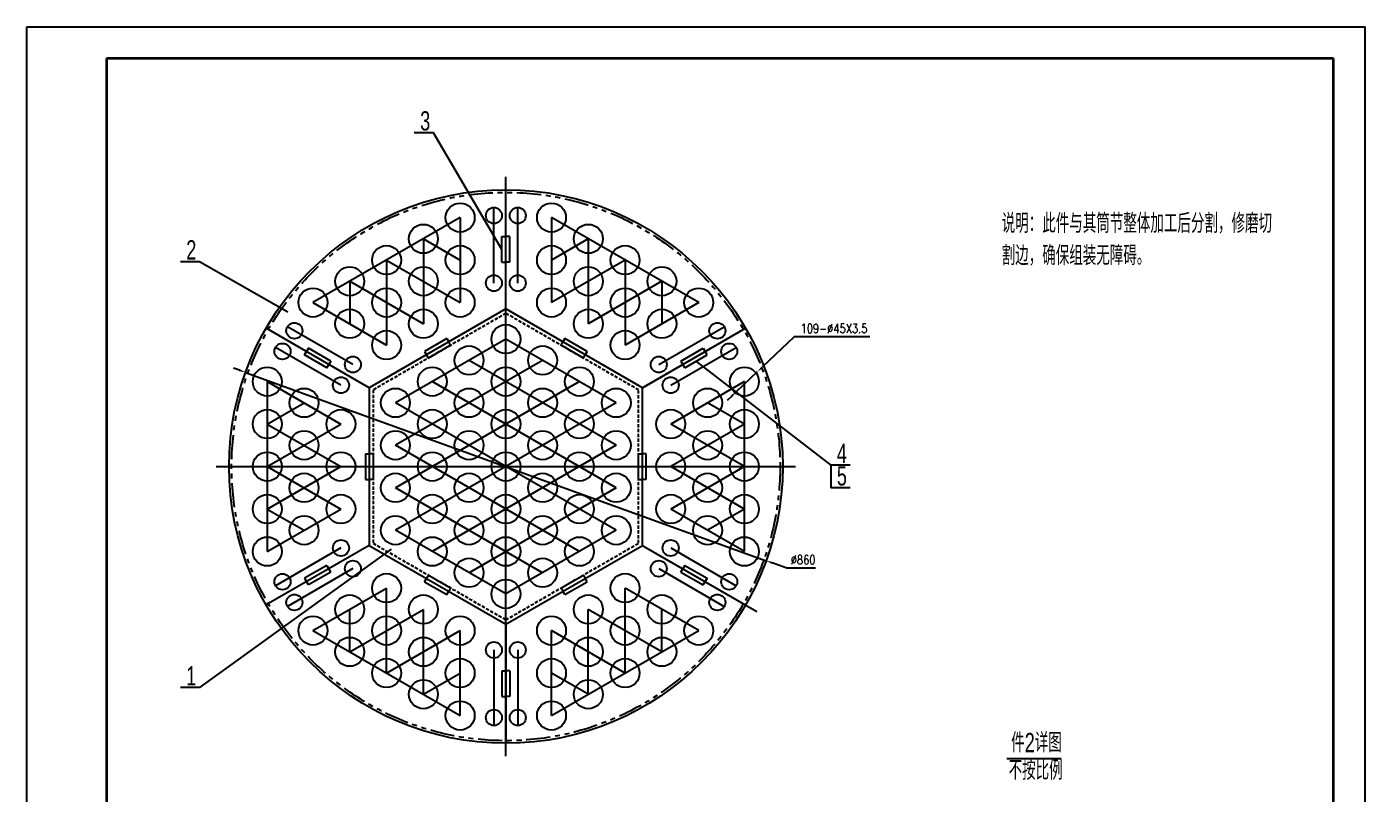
# Model space of a CAD drawing. Header units: millimetres. Extents: x 174648 to 205929, y -160248 to -145891.
# Drawn here: x 203850 to 205929, y -158475 to -157282 of the extents above; entities that cross this region are included whole.
import ezdxf

# ---------------------------------------------------------------- set-up
doc = ezdxf.new("R2010")
doc.units = ezdxf.units.MM
doc.linetypes.add('DASHED', pattern=[0.75, 0.5, -0.25])
doc.linetypes.add('PHANTOM', pattern=[2.5, 1.25, -0.25, 0.25, -0.25, 0.25, -0.25])
for name, color, linetype in [('1', 1, 'Continuous'), ('4虚线层', 6, 'DASHED'), ('9双点划线层', 6, 'PHANTOM')]:
    doc.layers.add(name, color=color, linetype=linetype)
doc.layers.add('图层1', color=4, linetype='Continuous', lineweight=35)
doc.styles.add('TH_GBDIM', font='romans.shx', dxfattribs={"width": 0.8, "bigfont": 'gbcbig.shx'})
doc.styles.add('样式 3.5', font='roms.shx', dxfattribs={"width": 0.7, "height": 3.5, "bigfont": 'hztxt.shx'})
doc.dimstyles.new('TH_GBDIM', dxfattribs={"dimtxt": 3.5, "dimasz": 2.5, "dimexe": 2, "dimexo": 0, "dimgap": 1.5, "dimtad": 1, "dimdec": 1, "dimzin": 0, "dimdsep": 46, "dimtxsty": 'TH_GBDIM', "dimcen": 2.5, "dimclrd": 130, "dimclre": 130, "dimclrt": 3, "dimadec": 0, "dimazin": 0, "dimtfac": 0.714286, "dimtdec": 1, "dimtmove": 0, "dimatfit": 3, "dimfxl": 0, "dimtzin": 0, "dimlwd": -1, "dimlwe": -1, "dimarcsym": 0})

# ---------------------------------------------------------------- blocks, each defined once
blk = doc.blocks.new('*D464')
at = {"color": 130, "linetype": 'Continuous'}
for p, q in [((205042, -157763.9), (204992.2, -157811.1)), ((205159.4, -157763.9), (205042, -157763.9)), ((204952.1, -157849), (204984.9, -157817.9)), ((204944.9, -157855.8), (204937.6, -157862.7))]:
    blk.add_line(p, q, dxfattribs=at)
at = {"color": 130}
for points in [[(204991, -157809.9), (204993.3, -157812.3), (204984.9, -157817.9)], [(204943.7, -157854.6), (204946, -157857), (204952.1, -157849)]]:
    blk.add_solid(points, dxfattribs=at)
at = {"layer": 'Defpoints', "color": 0}
for p in [(204984.9, -157817.9), (204952.1, -157849)]:
    blk.add_point(p, dxfattribs=at)
at = {"color": 3, "insert": (205103.7, -157750.9), "char_height": 14, "attachment_point": 5, "style": 'TH_GBDIM', "bg_fill": 3, "box_fill_scale": 1.1, "bg_fill_color": 256, "bg_fill_true_color": 13158600, "bg_fill_transparency": 0}
blk.add_mtext('{109-%%c45X3.5}{}{}', dxfattribs=at)
blk = doc.blocks.new('*D538')
at = {"color": 130, "linetype": 'Continuous'}
for p, q in [((204180.2, -157815.7), (204170.8, -157812.3)), ((204189.6, -157819.1), (204998.3, -158111.8)), ((205030.3, -158123.3), (205007.7, -158115.2)), ((205075.2, -158123.3), (205030.3, -158123.3))]:
    blk.add_line(p, q, dxfattribs=at)
at = {"color": 130}
for points in [[(204180.8, -157814.2), (204179.7, -157817.3), (204189.6, -157819.1)], [(205008.3, -158113.6), (205007.2, -158116.7), (204998.3, -158111.8)]]:
    blk.add_solid(points, dxfattribs=at)
at = {"layer": 'Defpoints', "color": 0}
for p in [(204189.6, -157819.1), (204998.3, -158111.8)]:
    blk.add_point(p, dxfattribs=at)
at = {"color": 3, "insert": (205055.8, -158110.3), "char_height": 14, "attachment_point": 5, "style": 'TH_GBDIM', "bg_fill": 3, "box_fill_scale": 1.1, "bg_fill_color": 256, "bg_fill_true_color": 13158600, "bg_fill_transparency": 0}
blk.add_mtext('∅860', dxfattribs=at)

msp = doc.modelspace()

# ---------------------------------------------------------------- linework, layer by layer
at = {"color": 7, "linetype": 'Continuous'}
for p, q in [((203849.8, -157282.1), (205928.8, -157282.1)), ((203849.8, -160222.4), (203849.8, -157282.1)), ((205928.8, -160222.4), (205928.8, -157282.1))]:
    msp.add_line(p, q, dxfattribs=at)
for p, q in [((204481.5, -157446.7), (204451.8, -157446.7)), ((204588, -157627.9), (204481.5, -157446.7)), ((204594, -157720.4), (204594, -157535.4)), ((204588, -157647.9), (204588, -157607.9)), ((204588, -157607.9), (204594, -157607.9)), ((204600, -157607.9), (204594, -157607.9)), ((204600, -157647.9), (204600, -157607.9)), ((204118.2, -157647.1), (204088.5, -157647.1)), ((204255.4, -157725.3), (204118.2, -157647.1)), ((204588, -157647.9), (204594, -157647.9)), ((204600, -157647.9), (204594, -157647.9)), ((204594, -157720.4), (204381.8, -157842.9)), ((204806.1, -157842.9), (204594, -157720.4)), ((204381.8, -157842.9), (204221.6, -157750.4)), ((204806.1, -157842.9), (204966.4, -157750.4)), ((204502.2, -157766.5), (204467.6, -157786.5)), ((204502.2, -157766.5), (204505.2, -157771.7)), ((204508.2, -157776.9), (204505.2, -157771.7)), ((204679.7, -157776.9), (204682.7, -157771.7)), ((204685.7, -157766.5), (204682.7, -157771.7)), ((204720.4, -157786.5), (204685.7, -157766.5)), ((204281.4, -157791.9), (204284.4, -157786.7)), ((204287.4, -157781.5), (204284.4, -157786.7)), ((204322, -157801.5), (204287.4, -157781.5)), ((204467.6, -157786.5), (204470.6, -157791.7)), ((204473.6, -157796.9), (204470.6, -157791.7)), ((204508.2, -157776.9), (204473.6, -157796.9)), ((204714.4, -157796.9), (204679.7, -157776.9)), ((204714.4, -157796.9), (204717.4, -157791.7)), ((204720.4, -157786.5), (204717.4, -157791.7)), ((204865.9, -157801.5), (204900.6, -157781.5)), ((204900.6, -157781.5), (204903.6, -157786.7)), ((204906.6, -157791.9), (204903.6, -157786.7)), ((204381.8, -157842.9), (204381.8, -158087.9)), ((204806.1, -158087.9), (204806.1, -157842.9)), ((205128.7, -157963.1), (205099, -157963.1)), ((205099, -157963.1), (205099, -157998.3)), ((205128.7, -157998.3), (205099, -157998.3)), ((204416.1, -158093.7), (204118.2, -158308.9)), ((204381.8, -158087.9), (204221.6, -158180.4)), ((204381.8, -158087.9), (204594, -158210.4)), ((204594, -158210.4), (204806.1, -158087.9)), ((204806.1, -158087.9), (204966.4, -158180.4)), ((204281.4, -158139), (204284.4, -158144.2)), ((204287.4, -158149.4), (204284.4, -158144.2)), ((204467.6, -158144.4), (204470.6, -158139.2)), ((204467.6, -158144.4), (204502.2, -158164.4)), ((204473.6, -158134), (204470.6, -158139.2)), ((204473.6, -158134), (204508.2, -158154)), ((204679.7, -158154), (204714.4, -158134)), ((204685.7, -158164.4), (204720.4, -158144.4)), ((204714.4, -158134), (204717.4, -158139.2)), ((204720.4, -158144.4), (204717.4, -158139.2)), ((204900.6, -158149.4), (204903.6, -158144.2)), ((204906.6, -158139), (204903.6, -158144.2)), ((204502.2, -158164.4), (204505.2, -158159.2)), ((204508.2, -158154), (204505.2, -158159.2)), ((204679.7, -158154), (204682.7, -158159.2)), ((204685.7, -158164.4), (204682.7, -158159.2)), ((204594, -158210.4), (204594, -158395.4)), ((204588, -158282.9), (204588, -158322.9)), ((204588, -158282.9), (204594, -158282.9)), ((204600, -158282.9), (204594, -158282.9)), ((204600, -158282.9), (204600, -158322.9)), ((204118.2, -158308.9), (204088.5, -158308.9)), ((204588, -158322.9), (204594, -158322.9)), ((204600, -158322.9), (204594, -158322.9)), ((205372.3, -158418.9), (205456.5, -158418.9))]:
    msp.add_line(p, q)
at = {"color": 1, "ltscale": 1.5}
for p, q in [((204594, -158415.4), (204594, -157515.4)), ((204575.5, -157680.4), (204575.5, -157562.9)), ((204612.5, -157680.4), (204612.5, -157562.9)), ((204810.5, -157840.4), (204966.4, -157750.4)), ((204144, -157965.4), (205044, -157965.4)), ((204810.5, -158090.4), (204983.7, -158190.4)), ((204575.5, -158250.4), (204575.5, -158367.9)), ((204612.5, -158250.4), (204612.5, -158367.9))]:
    msp.add_line(p, q, dxfattribs=at)
for centre, radius in [((204594, -157965.4), 430), ((204575.5, -157575.4), 12.5), ((204612.5, -157575.4), 12.5), ((204575.5, -157680.4), 12.5), ((204612.5, -157680.4), 12.5), ((204265.5, -157754.4), 12.5), ((204247, -157786.5), 12.5), ((204265.5, -158176.5), 12.5), ((204922.5, -158176.5), 12.5), ((204575.5, -158250.4), 12.5), ((204612.5, -158250.4), 12.5), ((204575.5, -158355.4), 12.5), ((204612.5, -158355.4), 12.5)]:
    msp.add_circle(centre, radius)
at = {"layer": '1'}
for p, q in [((204523, -157578.6), (204294.4, -157710.6)), ((204523, -157578.6), (204523, -157710.6)), ((204664.9, -157578.6), (204664.9, -157710.6)), ((204893.6, -157710.6), (204664.9, -157578.6)), ((204465.9, -157611.6), (204465.9, -157743.6)), ((204465.9, -157611.6), (204523, -157644.6)), ((204722.1, -157611.6), (204664.9, -157644.6)), ((204722.1, -157611.6), (204722.1, -157743.6)), ((204408.7, -157644.6), (204408.7, -157776.6)), ((204408.7, -157644.6), (204523, -157710.6)), ((204779.2, -157644.6), (204664.9, -157710.6)), ((204779.2, -157644.6), (204779.2, -157776.6)), ((204351.5, -157677.6), (204465.9, -157743.6)), ((204351.5, -157677.6), (204351.5, -157743.6)), ((204836.4, -157677.6), (204722.1, -157743.6)), ((204836.4, -157677.6), (204836.4, -157743.6)), ((204294.4, -157710.6), (204408.7, -157776.6)), ((204893.6, -157710.6), (204779.2, -157776.6)), ((204294.4, -158220.3), (204408.7, -158154.3)), ((204408.7, -158286.3), (204408.7, -158154.3)), ((204893.6, -158220.3), (204779.2, -158154.3)), ((204779.2, -158286.3), (204779.2, -158154.3)), ((204351.5, -158253.3), (204465.9, -158187.3)), ((204351.5, -158253.3), (204351.5, -158187.3)), ((204465.9, -158319.3), (204465.9, -158187.3)), ((204722.1, -158319.3), (204722.1, -158187.3)), ((204836.4, -158253.3), (204722.1, -158187.3)), ((204836.4, -158253.3), (204836.4, -158187.3)), ((204294.4, -158220.3), (204523, -158352.3)), ((204408.7, -158286.3), (204523, -158220.3)), ((204523, -158352.3), (204523, -158220.3)), ((204664.9, -158352.3), (204664.9, -158220.3)), ((204779.2, -158286.3), (204664.9, -158220.3)), ((204664.9, -158352.3), (204893.6, -158220.3)), ((204465.9, -158319.3), (204523, -158286.3)), ((204722.1, -158319.3), (204664.9, -158286.3))]:
    msp.add_line(p, q, dxfattribs=at)
for centre in [(204523, -157578.6), (204664.9, -157578.6), (204465.9, -157611.6), (204722.1, -157611.6), (204408.7, -157644.6), (204523, -157644.6), (204664.9, -157644.6), (204779.2, -157644.6), (204351.5, -157677.6), (204465.9, -157677.6), (204722.1, -157677.6), (204836.4, -157677.6), (204294.4, -157710.6), (204408.7, -157710.6), (204523, -157710.6), (204664.9, -157710.6), (204779.2, -157710.6), (204893.6, -157710.6), (204351.5, -157743.6), (204465.9, -157743.6), (204722.1, -157743.6), (204836.4, -157743.6), (204408.7, -157776.6), (204594, -157767.4), (204779.2, -157776.6), (204594, -158163.4), (204351.5, -158187.3), (204465.9, -158187.3), (204722.1, -158187.3), (204836.4, -158187.3), (204294.4, -158220.3), (204408.7, -158220.3), (204523, -158220.3), (204664.9, -158220.3), (204779.2, -158220.3), (204893.6, -158220.3), (204351.5, -158253.3), (204465.9, -158253.3), (204722.1, -158253.3), (204836.4, -158253.3), (204408.7, -158286.3), (204523, -158286.3), (204664.9, -158286.3), (204779.2, -158286.3), (204465.9, -158319.3), (204722.1, -158319.3), (204523, -158352.3), (204664.9, -158352.3)]:
    msp.add_circle(centre, 22.5, dxfattribs=at)
at = {"layer": '9双点划线层', "ltscale": 30}
msp.add_circle((204594, -157965.4), 426, dxfattribs=at)
at = {"layer": '图层1'}
for p, q in [((205879.3, -157331.6), (203973.6, -157331.6)), ((203973.6, -157331.6), (203973.6, -160172.9)), ((205879.3, -160172.9), (205879.3, -157331.6)), ((205879.3, -160172.9), (205879.3, -157331.6))]:
    msp.add_line(p, q, dxfattribs=at)

# ---------------------------------------------------------------- texts
at = {"char_height": 30, "attachment_point": 1, "style": '样式 3.5'}
for s, insert, width in [('3', (204460.9, -157413.3), 32.852), ('说明：此件与其筒节整体加工后分割，修磨切割边，确保组装无障碍。', (205364.1, -157572.5), 431.821), ('2', (204097.6, -157613.7), 32.852), ('4', (205108.1, -157929.7), 32.852), ('5', (205108.1, -157964.9), 32.852), ('1', (204097.6, -158275.5), 32.852), ('件2详图', (205378.9, -158379.3), 314.203), ('不按比例', (205374.9, -158422.2), 314.203)]:
    msp.add_mtext(s, dxfattribs=dict(at, insert=insert, width=width))

# ---------------------------------------------------------------- next in the draw order: dimensions: what is measured, and where the dimension line sits
dim = msp.add_diameter_dim_2p(p1=(204952.1, -157849), p2=(204984.9, -157817.9), text='{109-%%c45X3.5}{}{}', dimstyle='TH_GBDIM', override={"dimscale": 4, "dimgap": 1.5, "dimtad": 1, "dimtih": 0, "dimtoh": 1, "dimdec": 0, "dimlfac": 1, "dimse1": 0, "dimse2": 0, "dimsd1": 0, "dimsd2": 0, "dimtix": 0, "dimtofl": 1, "dimatfit": 3, "dimtfill": 1})
dim.commit()
dim.dimension.update_dxf_attribs({"geometry": '*D464', "text_midpoint": (205103.7, -157763.9), "dimtype": 163})

# ---------------------------------------------------------------- next in the draw order: linework, layer by layer
for centre in [(204922.5, -157754.4), (204941, -157786.5)]:
    msp.add_circle(centre, 12.5)

# ---------------------------------------------------------------- next in the draw order: dimensions: what is measured, and where the dimension line sits
dim = msp.add_diameter_dim_2p(p1=(204189.6, -157819.1), p2=(204998.3, -158111.8), dimstyle='TH_GBDIM', override={"dimscale": 4, "dimtoh": 1, "dimdec": 0, "dimtfill": 1})
dim.commit()
dim.dimension.update_dxf_attribs({"geometry": '*D538', "text_midpoint": (205055.8, -158110.3)})

# ---------------------------------------------------------------- next in the draw order: linework, layer by layer
at = {"color": 1, "ltscale": 1.5}
for p, q in [((204356.4, -157806.9), (204254.6, -157748.2)), ((204831.5, -157806.9), (204933.3, -157748.2)), ((204337.9, -157839), (204236.1, -157780.2)), ((204850, -157839), (204951.8, -157780.2)), ((204337.9, -158091.9), (204236.1, -158150.7)), ((204850, -158091.9), (204951.8, -158150.7)), ((204356.4, -158124), (204254.6, -158182.7)), ((204831.5, -158124), (204933.3, -158182.7))]:
    msp.add_line(p, q, dxfattribs=at)
for p, q in [((204316, -157811.9), (204281.4, -157791.9)), ((204871.9, -157811.9), (204906.6, -157791.9)), ((204316, -157811.9), (204319, -157806.7)), ((204322, -157801.5), (204319, -157806.7)), ((204865.9, -157801.5), (204868.9, -157806.7)), ((204871.9, -157811.9), (204868.9, -157806.7)), ((204889.3, -157801.9), (205099, -157963.1)), ((204375.8, -157945.4), (204375.8, -157985.4)), ((204375.8, -157945.4), (204381.8, -157945.4)), ((204387.8, -157945.4), (204381.8, -157945.4)), ((204387.8, -157945.4), (204387.8, -157985.4)), ((204800.1, -157985.4), (204800.1, -157945.4)), ((204800.1, -157945.4), (204806.1, -157945.4)), ((204812.1, -157945.4), (204806.1, -157945.4)), ((204812.1, -157985.4), (204812.1, -157945.4)), ((204375.8, -157985.4), (204381.8, -157985.4)), ((204387.8, -157985.4), (204381.8, -157985.4)), ((204800.1, -157985.4), (204806.1, -157985.4)), ((204812.1, -157985.4), (204806.1, -157985.4)), ((204316, -158119), (204281.4, -158139)), ((204316, -158119), (204319, -158124.2)), ((204322, -158129.4), (204319, -158124.2)), ((204865.9, -158129.4), (204868.9, -158124.2)), ((204871.9, -158119), (204868.9, -158124.2)), ((204871.9, -158119), (204906.6, -158139)), ((204322, -158129.4), (204287.4, -158149.4)), ((204865.9, -158129.4), (204900.6, -158149.4))]:
    msp.add_line(p, q)
for centre in [(204356.4, -157806.9), (204831.5, -157806.9), (204337.9, -157839), (204850, -157839), (204337.9, -158091.9), (204850, -158091.9), (204356.4, -158124), (204831.5, -158124), (204247, -158144.4), (204941, -158144.4)]:
    msp.add_circle(centre, 12.5)
at = {"layer": '1'}
for p, q in [((204594, -157767.4), (204422.5, -157866.4)), ((204765.4, -157866.4), (204594, -157767.4)), ((204651.1, -157800.4), (204422.5, -157932.4)), ((204765.4, -157932.4), (204536.8, -157800.4)), ((204223.4, -157833.4), (204337.8, -157899.4)), ((204223.4, -157833.4), (204223.4, -158097.4)), ((204708.3, -157833.4), (204422.5, -157998.4)), ((204765.4, -157998.4), (204479.7, -157833.4)), ((204964.5, -157833.4), (204850.2, -157899.4)), ((204964.5, -158097.4), (204964.5, -157833.4)), ((204223.4, -157899.4), (204280.6, -157866.4)), ((204765.4, -158064.4), (204422.5, -157866.4)), ((204765.4, -157866.4), (204422.5, -158064.4)), ((204964.5, -157899.4), (204907.4, -157866.4)), ((204223.4, -157899.4), (204337.8, -157965.4)), ((204223.4, -157965.4), (204337.8, -157899.4)), ((204964.5, -157899.4), (204850.2, -157965.4)), ((204964.5, -157965.4), (204850.2, -157899.4)), ((204708.3, -158097.4), (204422.5, -157932.4)), ((204765.4, -157932.4), (204479.7, -158097.4)), ((204223.4, -158031.4), (204337.8, -157965.4)), ((204223.4, -157965.4), (204337.8, -158031.4)), ((204964.5, -158031.4), (204850.2, -157965.4)), ((204964.5, -157965.4), (204850.2, -158031.4)), ((204651.1, -158130.4), (204422.5, -157998.4)), ((204765.4, -157998.4), (204536.8, -158130.4)), ((204223.4, -158097.4), (204337.8, -158031.4)), ((204223.4, -158031.4), (204280.6, -158064.4)), ((204964.5, -158097.4), (204850.2, -158031.4)), ((204964.5, -158031.4), (204907.4, -158064.4)), ((204594, -158163.4), (204422.5, -158064.4)), ((204765.4, -158064.4), (204594, -158163.4))]:
    msp.add_line(p, q, dxfattribs=at)
for centre in [(204536.8, -157800.4), (204651.1, -157800.4), (204223.4, -157833.4), (204479.7, -157833.4), (204594, -157833.4), (204708.3, -157833.4), (204964.5, -157833.4), (204280.6, -157866.4), (204422.5, -157866.4), (204536.8, -157866.4), (204651.1, -157866.4), (204765.4, -157866.4), (204907.4, -157866.4), (204223.4, -157899.4), (204337.8, -157899.4), (204479.7, -157899.4), (204594, -157899.4), (204708.3, -157899.4), (204850.2, -157899.4), (204964.5, -157899.4), (204280.6, -157932.4), (204422.5, -157932.4), (204536.8, -157932.4), (204651.1, -157932.4), (204765.4, -157932.4), (204907.4, -157932.4), (204223.4, -157965.4), (204337.8, -157965.4), (204479.7, -157965.4), (204594, -157965.4), (204708.3, -157965.4), (204850.2, -157965.4), (204964.5, -157965.4), (204280.6, -157998.4), (204422.5, -157998.4), (204536.8, -157998.4), (204651.1, -157998.4), (204765.4, -157998.4), (204907.4, -157998.4), (204223.4, -158031.4), (204337.8, -158031.4), (204479.7, -158031.4), (204594, -158031.4), (204708.3, -158031.4), (204850.2, -158031.4), (204964.5, -158031.4), (204280.6, -158064.4), (204422.5, -158064.4), (204536.8, -158064.4), (204651.1, -158064.4), (204765.4, -158064.4), (204907.4, -158064.4), (204223.4, -158097.4), (204479.7, -158097.4), (204594, -158097.4), (204708.3, -158097.4), (204964.5, -158097.4), (204536.8, -158130.4), (204651.1, -158130.4), (204408.7, -158154.3), (204779.2, -158154.3)]:
    msp.add_circle(centre, 22.5, dxfattribs=at)
at = {"layer": '4虚线层', "ltscale": 10}
for p, q in [((204594, -157727.4), (204387.8, -157846.4)), ((204800.1, -157846.4), (204594, -157727.4)), ((204387.8, -157846.4), (204387.8, -158084.5)), ((204800.1, -158084.5), (204800.1, -157846.4)), ((204387.8, -158084.5), (204594, -158203.5)), ((204594, -158203.5), (204800.1, -158084.5))]:
    msp.add_line(p, q, dxfattribs=at)

doc.saveas('drawing.dxf')
